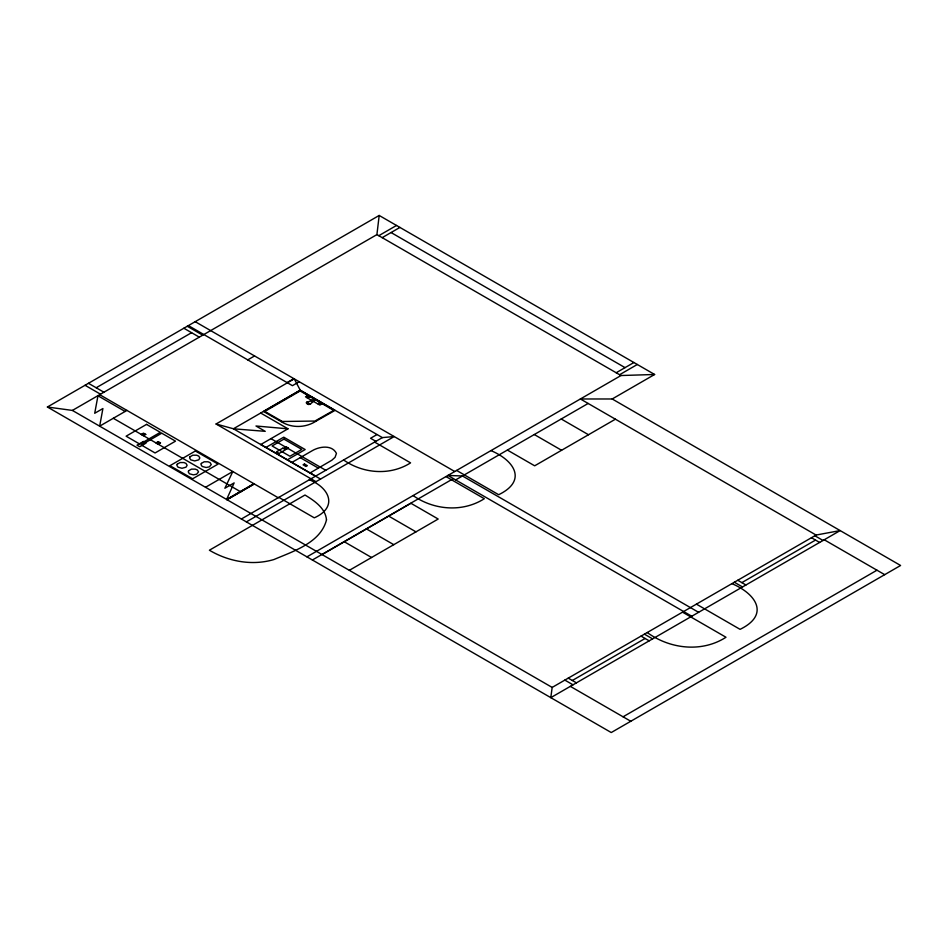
<?xml version="1.0" encoding="UTF-8"?>
<svg xmlns="http://www.w3.org/2000/svg" width="948" height="948" viewBox="0 0 948 948"><rect width="100%" height="100%" fill="white"/><g stroke="black" fill="none" stroke-linecap="round" stroke-linejoin="round"><path stroke-width="1.42" d="M379.188 215.457L47.4 407.012L72.392 410.425L376.913 234.606L379.188 215.457L654.618 374.484L612.195 398.978L580.389 398.978L816.074 535.051L840.153 530.584L550.8 697.645L552.163 687.419L816.074 535.051M97.988 395.636L94.717 413.269L102.905 408.552L99.67 426.15L126.937 410.413M310.221 472.851L331.847 460.23L335.059 457.339L336.445 453.405C332.025 444.446 319.144 446.461 311.928 450.881L292.055 462.351M96.186 387.768L191.579 332.689M378.797 235.685L396.513 225.458M382.198 237.652L399.926 227.425M247.748 359.885L254.562 355.95M287.078 382.589L293.892 378.655M315.992 481.679L216.073 423.993L294.247 378.856L300.255 390.197L382.364 437.597L394.178 436.554L246.373 521.886M299.248 381.748L292.434 385.682L188.391 325.614M300.255 390.197L233.433 428.769L216.073 423.993M306.939 397.65L309.712 396.039M314.807 398.978L306.216 402.71C308.918 407.924 313.041 400.483 316.028 399.689M318.303 404.204L321.123 402.627M260.736 444.541L288.002 428.804L260.736 413.055M265.902 447.468L283.736 437.17L305.161 449.542L287.327 459.839M205.538 487.272L232.805 471.535L224.866 488.256L234.132 482.899L226.631 499.442L253.898 483.705M226.916 499.608L254.183 483.871M227.07 499.703L254.337 483.954M376.937 434.587L370.561 438.272L375.882 441.341M241.373 518.994L382.364 437.597M616.188 372.754L633.916 362.515M619.601 374.721L637.317 364.482M306.939 556.855L620.999 375.526L654.618 374.484M312.39 559.995L453.381 478.598M322.083 554.58L410.922 503.281L438.189 519.03L349.35 570.317M455.644 479.913L588.151 403.457M615.418 419.194L534.672 465.812L507.405 450.075M572.331 680.486L645.102 638.478M741.846 582.629L815.529 540.076M623.061 716.807L876.971 570.21M287.955 428.828L255.972 425.996L265.239 431.34L233.481 428.804L320.543 479.06M391.062 232.544L625.052 367.634M376.913 234.606L620.999 375.526M612.195 398.978L900.6 565.482L611.247 732.543L47.4 407.012M824.25 539.768L884.697 574.666M814.853 535.75L823.03 540.479M811.441 537.717L819.629 542.446M561.24 418.992L588.495 434.741M534.317 434.54L561.583 450.276M737.757 580.271L745.934 584.987M734.345 582.238L742.521 586.954M731.892 583.648C755.983 593.732 770.167 614.719 740.068 629.342L696.413 604.137M490.946 450.608C514.243 460.373 527.645 480.648 498.672 494.714L456.616 470.433M195.205 321.68L454.744 471.512M698.605 612.313L462.458 475.979L447.918 475.446L691.791 616.247M187.266 326.266L202.718 335.177M682.524 612.159L725.99 637.257C701.769 652.828 669.952 649.025 647.223 632.529M445.987 476.571L484.321 498.707C462.565 512.584 433.84 510.19 413.103 495.555M312.034 400.589L305.493 396.809L308.266 395.209L322.616 403.493L319.843 405.092L313.255 401.288M311.169 401.087L312.402 401.786M183.853 328.233L199.305 337.144M374.602 442.076L410.579 462.861C390.138 475.896 363.131 473.716 343.614 459.97M644.427 634.153L652.603 638.869M641.014 636.108L649.202 640.836M270.855 438.58L325.756 470.279M300.22 457.635L318.398 468.134M388.716 516.115L415.982 531.852M260.712 444.446L315.613 476.133M309.285 479.783C329.56 487.663 338.211 507.192 314.286 517.833L278.831 497.368M366.497 528.937L393.764 544.673M88.46 383.3L103.913 392.223M85.047 385.279L100.5 394.19M99.67 394.664L278.191 497.736M97.857 395.719L125.124 411.456M344.29 541.758L371.557 557.495M568.243 678.128L576.431 682.844M113.31 418.281L240.804 491.894M564.842 680.095L573.019 684.823M570.341 686.364L630.787 721.262M72.392 410.425L552.163 687.419M326.503 519.871C320.673 542.742 293.513 551.203 273.936 559.533C252.275 565.98 228.61 561.607 209.389 550.219L304.995 495.022C314.345 500.722 325.365 507.974 326.503 519.871M177.229 464.188L176.861 465.302L178.011 467.198L181.992 468.276L185.986 467.198L187.135 465.302L185.986 463.406L183.936 462.553L180.061 462.553L177.229 464.188M189.956 456.841L189.576 457.967L190.726 459.851L194.719 460.929L198.713 459.851L199.862 457.967L198.701 456.071L196.651 455.206L192.788 455.206L189.956 456.841M188.616 470.765L188.249 471.879L189.399 473.775L193.392 474.853L196.674 474.19L198.523 471.879L197.374 469.995L195.324 469.13L191.449 469.13L188.616 470.765M201.343 463.418L200.964 464.532L202.125 466.428L206.107 467.506L209.389 466.843L211.25 464.544L210.101 462.648L208.039 461.783L204.176 461.783L201.343 463.418M287.469 448.131L286.189 448.866L284.898 448.131L286.189 447.385L287.469 448.131M144.771 434.409L143.48 435.156L142.2 434.409L143.48 433.674L144.771 434.409M159.513 442.929L158.233 443.664L156.941 442.929L158.233 442.183L159.513 442.929M145.731 434.409L143.48 435.713L141.228 434.409L143.48 433.118L145.731 434.409M160.485 442.929L158.233 444.233L155.982 442.929L158.233 441.626L160.485 442.929M288.441 448.131L286.189 449.423L283.938 448.131L286.189 446.828L288.441 448.131M300.149 390.256L263.508 411.456L281.07 421.552C291.759 428.366 305.683 427.939 316.217 421.066L334.976 410.413L300.149 390.256M300.161 390.967L264.812 411.42L281.722 421.125L281.07 421.505L316.265 421.031L315.601 420.651L333.72 410.389L300.161 390.967M146.549 424.384L126.108 436.187L139.877 444.138L160.331 432.335L146.549 424.384M143.373 441.495L137.01 445.169L139.735 446.733L146.099 443.06L143.373 441.495M161.729 433.2L141.288 445.003L155.069 452.966L175.51 441.152L161.729 433.2M195.383 450.999L169.941 465.693L192.622 478.787L218.076 464.093L195.383 450.999M309.261 397.094L308.301 396.856L309.261 397.094M319.263 402.864L319.666 403.421L319.263 402.864M283.95 439.114L272.1 445.963L289.946 456.261L301.796 449.411L283.95 439.114M282.812 448.167L276.449 451.841L279.174 453.417L285.538 449.743L282.812 448.167M304.462 464.01L303.087 464.804L305.979 466.475L307.353 465.681L304.462 464.01M306.974 402.094L307.555 403.564L310.529 404.286L306.856 402.153"/></g></svg>
